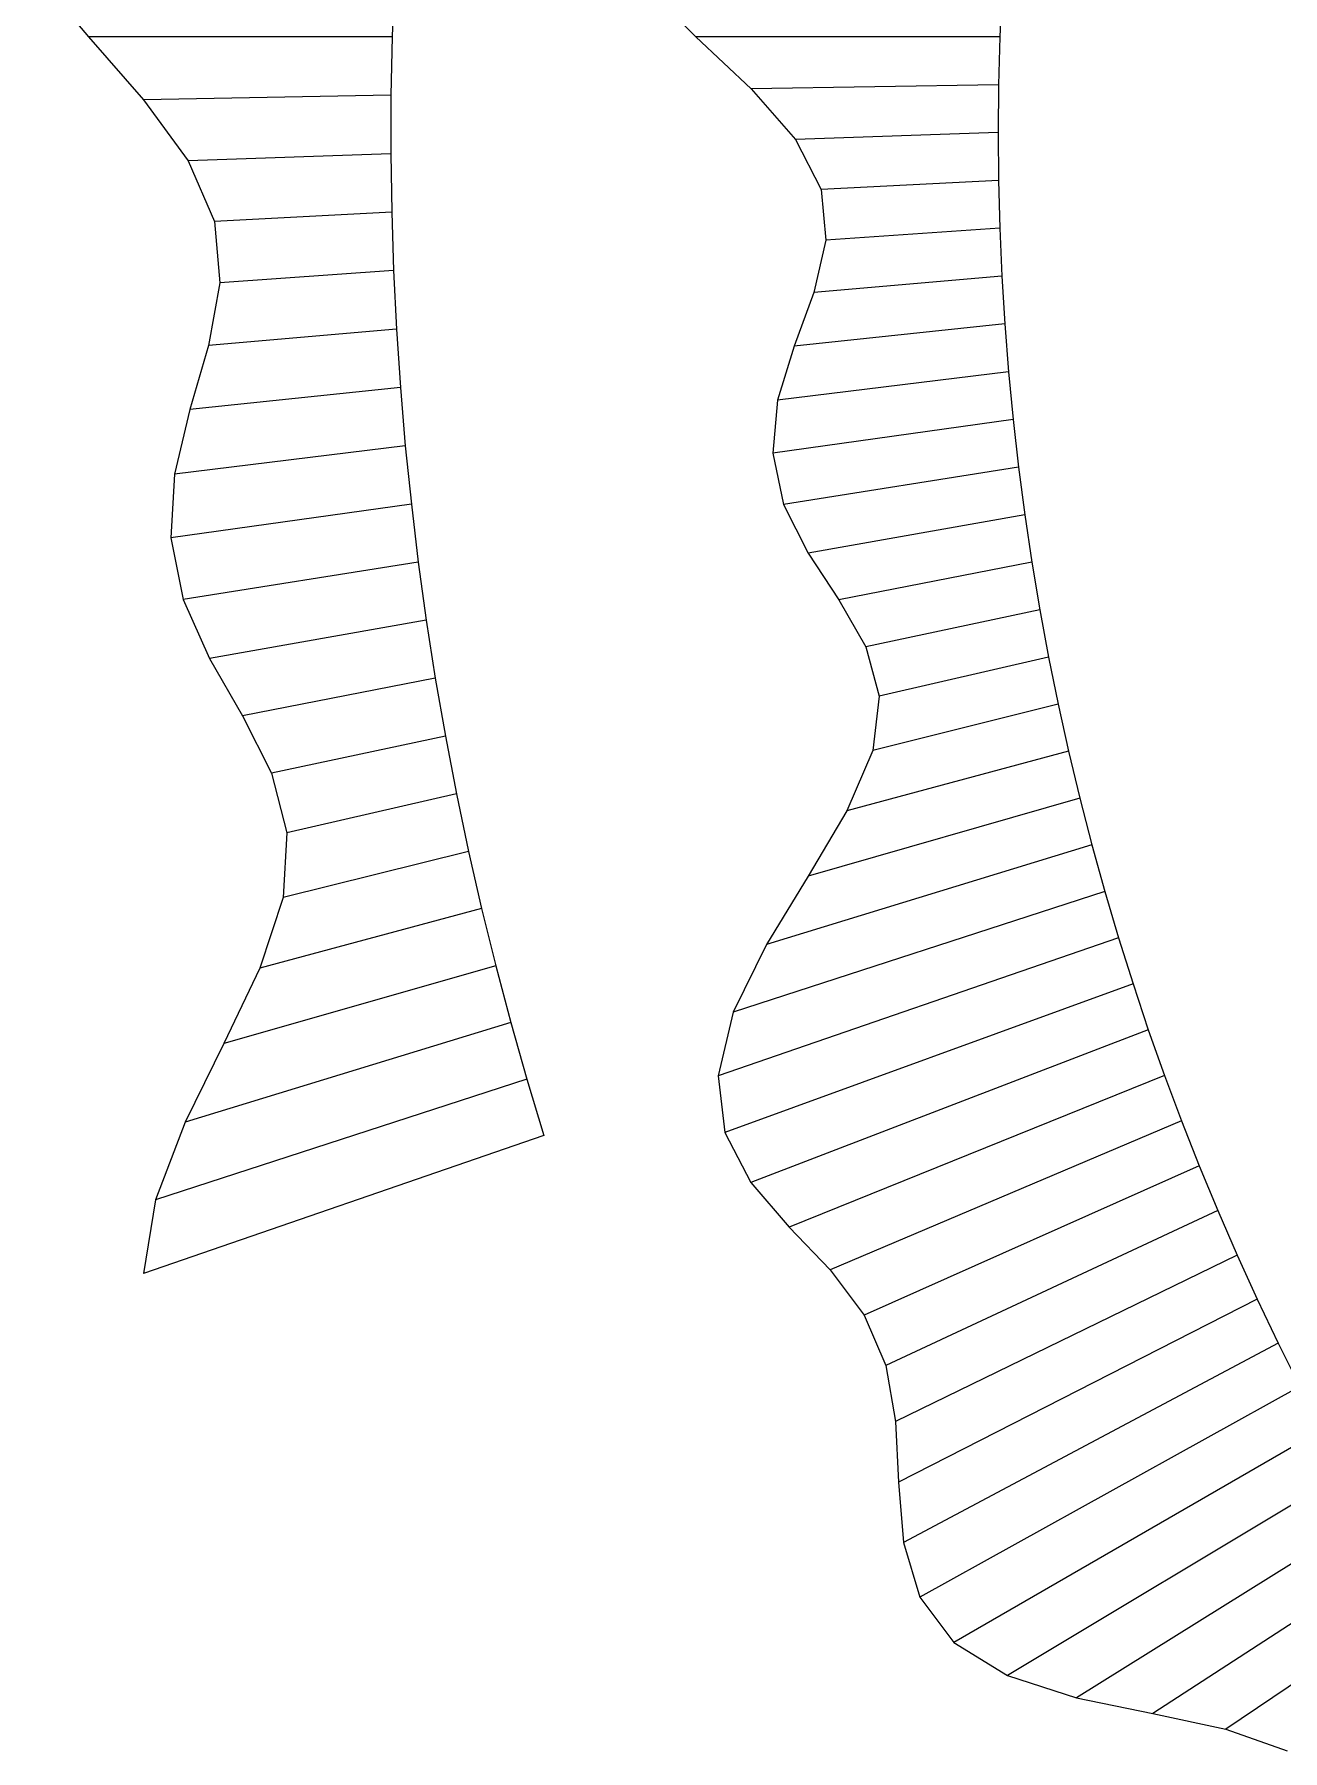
# Model space of a CAD drawing. Header units: metres. Extents: x -31 to 28.6, y -27.3 to 29.4.
# Drawn here: x -30.44 to -20.17, y -14.1 to 0.02 of the extents above; entities that cross this region are included whole.
import ezdxf

# ---------------------------------------------------------------- set-up
doc = ezdxf.new("R2010")
doc.units = ezdxf.units.M
for name, color, linetype in [('Fill', 3, 'Continuous'), ('Inner', 2, 'Continuous'), ('Outer', 1, 'Continuous')]:
    doc.layers.add(name, color=color, linetype=linetype)

msp = doc.modelspace()

# ---------------------------------------------------------------- linework, layer by layer
at = {"layer": 'Fill'}
for p, q in [((-22.5, 0), (-25, 0)), ((-27.5, 0), (-30, 0)), ((-22.51, -0.393), (-24.547, -0.428)), ((-27.51, -0.48), (-29.546, -0.516)), ((-22.514, -0.786), (-24.182, -0.844)), ((-27.511, -0.961), (-29.179, -1.019)), ((-22.511, -1.18), (-23.97, -1.256)), ((-27.504, -1.441), (-28.963, -1.518)), ((-22.501, -1.573), (-23.931, -1.673)), ((-27.488, -1.922), (-28.919, -2.022)), ((-22.484, -1.967), (-24.029, -2.102)), ((-22.46, -2.361), (-24.191, -2.543)), ((-27.465, -2.403), (-29.01, -2.538)), ((-22.429, -2.754), (-24.329, -2.987)), ((-27.432, -2.883), (-29.164, -3.065)), ((-22.391, -3.147), (-24.369, -3.425)), ((-27.392, -3.363), (-29.291, -3.597)), ((-22.346, -3.539), (-24.28, -3.846)), ((-27.342, -3.843), (-29.321, -4.121)), ((-22.295, -3.931), (-24.078, -4.246)), ((-27.285, -4.322), (-29.219, -4.628)), ((-22.237, -4.322), (-23.824, -4.631)), ((-27.219, -4.799), (-29.002, -5.114)), ((-22.171, -4.713), (-23.602, -5.017)), ((-22.099, -5.102), (-23.494, -5.424)), ((-27.145, -5.276), (-28.732, -5.585)), ((-22.02, -5.49), (-23.546, -5.871)), ((-27.062, -5.752), (-28.493, -6.056)), ((-21.935, -5.877), (-23.758, -6.366)), ((-26.971, -6.227), (-28.366, -6.549)), ((-21.842, -6.263), (-24.078, -6.904)), ((-26.872, -6.7), (-28.398, -7.08)), ((-21.743, -6.647), (-24.421, -7.466)), ((-21.637, -7.03), (-24.693, -8.023)), ((-26.764, -7.171), (-28.588, -7.66)), ((-21.524, -7.411), (-24.818, -8.546)), ((-26.648, -7.641), (-28.884, -8.282)), ((-21.404, -7.79), (-24.764, -9.013)), ((-26.524, -8.109), (-29.203, -8.928)), ((-21.278, -8.168), (-24.549, -9.424)), ((-26.392, -8.575), (-29.448, -9.568)), ((-21.145, -8.543), (-24.233, -9.791)), ((-21.005, -8.916), (-23.897, -10.144)), ((-26.251, -9.039), (-29.546, -10.173)), ((-20.859, -9.287), (-23.617, -10.515)), ((-20.707, -9.656), (-23.438, -10.929)), ((-20.547, -10.022), (-23.358, -11.392)), ((-20.382, -10.385), (-23.333, -11.889)), ((-20.21, -10.746), (-23.292, -12.385)), ((-20.031, -11.103), (-23.158, -12.837)), ((-19.846, -11.458), (-22.878, -13.208)), ((-19.655, -11.81), (-22.437, -13.481)), ((-19.458, -12.159), (-21.869, -13.665)), ((-19.254, -12.504), (-21.242, -13.794)), ((-19.045, -12.846), (-20.639, -13.922))]:
    msp.add_line(p, q, dxfattribs=at)
at = {"layer": 'Inner'}
for p, q in [((-27.482, 0.48), (-27.5, 0)), ((-22.483, 0.392), (-22.5, 0)), ((-22.5, 0), (-22.51, -0.393)), ((-27.5, 0), (-27.51, -0.48)), ((-22.51, -0.393), (-22.514, -0.786)), ((-27.51, -0.48), (-27.511, -0.961)), ((-22.514, -0.786), (-22.511, -1.18)), ((-27.511, -0.961), (-27.504, -1.441)), ((-22.511, -1.18), (-22.501, -1.573)), ((-27.504, -1.441), (-27.488, -1.922)), ((-22.501, -1.573), (-22.484, -1.967)), ((-27.488, -1.922), (-27.465, -2.403)), ((-22.484, -1.967), (-22.46, -2.361)), ((-22.46, -2.361), (-22.429, -2.754)), ((-27.465, -2.403), (-27.432, -2.883)), ((-22.429, -2.754), (-22.391, -3.147)), ((-27.432, -2.883), (-27.392, -3.363)), ((-22.391, -3.147), (-22.346, -3.539)), ((-27.392, -3.363), (-27.342, -3.843)), ((-22.346, -3.539), (-22.295, -3.931)), ((-27.342, -3.843), (-27.285, -4.322)), ((-22.295, -3.931), (-22.237, -4.322)), ((-27.285, -4.322), (-27.219, -4.799)), ((-22.237, -4.322), (-22.171, -4.713)), ((-27.219, -4.799), (-27.145, -5.276)), ((-22.171, -4.713), (-22.099, -5.102)), ((-22.099, -5.102), (-22.02, -5.49)), ((-27.145, -5.276), (-27.062, -5.752)), ((-22.02, -5.49), (-21.935, -5.877)), ((-27.062, -5.752), (-26.971, -6.227)), ((-21.935, -5.877), (-21.842, -6.263)), ((-26.971, -6.227), (-26.872, -6.7)), ((-21.842, -6.263), (-21.743, -6.647)), ((-26.872, -6.7), (-26.764, -7.171)), ((-21.743, -6.647), (-21.637, -7.03)), ((-21.637, -7.03), (-21.524, -7.411)), ((-26.764, -7.171), (-26.648, -7.641)), ((-21.524, -7.411), (-21.404, -7.79)), ((-26.648, -7.641), (-26.524, -8.109)), ((-21.404, -7.79), (-21.278, -8.168)), ((-26.524, -8.109), (-26.392, -8.575)), ((-21.278, -8.168), (-21.145, -8.543)), ((-26.392, -8.575), (-26.251, -9.039)), ((-21.145, -8.543), (-21.005, -8.916)), ((-21.005, -8.916), (-20.859, -9.287)), ((-20.859, -9.287), (-20.707, -9.656)), ((-20.707, -9.656), (-20.547, -10.022)), ((-20.547, -10.022), (-20.382, -10.385)), ((-20.382, -10.385), (-20.21, -10.746)), ((-20.21, -10.746), (-20.031, -11.103))]:
    msp.add_line(p, q, dxfattribs=at)
at = {"layer": 'Outer'}
for p, q in [((-30.445, 0.531), (-30, 0)), ((-25.445, 0.444), (-25, 0)), ((-25, 0), (-24.547, -0.428)), ((-30, 0), (-29.546, -0.516)), ((-29.546, -0.516), (-29.179, -1.019)), ((-24.547, -0.428), (-24.182, -0.844)), ((-24.182, -0.844), (-23.97, -1.256)), ((-29.179, -1.019), (-28.963, -1.518)), ((-23.97, -1.256), (-23.931, -1.673)), ((-28.963, -1.518), (-28.919, -2.022)), ((-23.931, -1.673), (-24.029, -2.102)), ((-28.919, -2.022), (-29.01, -2.538)), ((-24.029, -2.102), (-24.191, -2.543)), ((-29.01, -2.538), (-29.164, -3.065)), ((-24.191, -2.543), (-24.329, -2.987)), ((-29.164, -3.065), (-29.291, -3.597)), ((-24.329, -2.987), (-24.369, -3.425)), ((-24.369, -3.425), (-24.28, -3.846)), ((-29.291, -3.597), (-29.321, -4.121)), ((-24.28, -3.846), (-24.078, -4.246)), ((-29.321, -4.121), (-29.219, -4.628)), ((-24.078, -4.246), (-23.824, -4.631)), ((-29.219, -4.628), (-29.002, -5.114)), ((-23.824, -4.631), (-23.602, -5.017)), ((-23.602, -5.017), (-23.494, -5.424)), ((-29.002, -5.114), (-28.732, -5.585)), ((-23.494, -5.424), (-23.546, -5.871)), ((-28.732, -5.585), (-28.493, -6.056)), ((-23.546, -5.871), (-23.758, -6.366)), ((-28.493, -6.056), (-28.366, -6.549)), ((-23.758, -6.366), (-24.078, -6.904)), ((-28.366, -6.549), (-28.398, -7.08)), ((-24.078, -6.904), (-24.421, -7.466)), ((-28.398, -7.08), (-28.588, -7.66)), ((-24.421, -7.466), (-24.693, -8.023)), ((-28.588, -7.66), (-28.884, -8.282)), ((-24.693, -8.023), (-24.818, -8.546)), ((-28.884, -8.282), (-29.203, -8.928)), ((-24.818, -8.546), (-24.764, -9.013)), ((-29.203, -8.928), (-29.448, -9.568)), ((-24.764, -9.013), (-24.549, -9.424)), ((-24.549, -9.424), (-24.233, -9.791)), ((-29.448, -9.568), (-29.546, -10.173)), ((-24.233, -9.791), (-23.897, -10.144)), ((-23.897, -10.144), (-23.617, -10.515)), ((-23.617, -10.515), (-23.438, -10.929)), ((-23.438, -10.929), (-23.358, -11.392)), ((-23.358, -11.392), (-23.333, -11.889)), ((-23.333, -11.889), (-23.292, -12.385)), ((-23.292, -12.385), (-23.158, -12.837)), ((-23.158, -12.837), (-22.878, -13.208)), ((-22.878, -13.208), (-22.437, -13.481)), ((-22.437, -13.481), (-21.869, -13.665)), ((-21.869, -13.665), (-21.242, -13.794)), ((-21.242, -13.794), (-20.639, -13.922)), ((-20.639, -13.922), (-20.135, -14.099))]:
    msp.add_line(p, q, dxfattribs=at)

doc.saveas('drawing.dxf')
